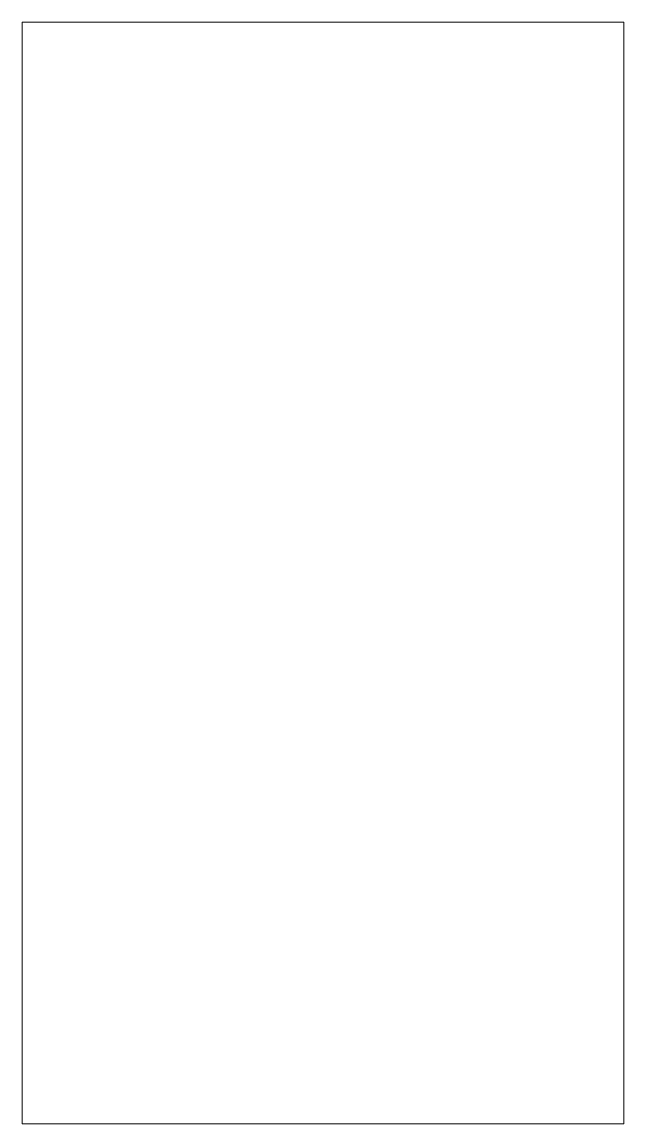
# Model space of a CAD drawing. Header units: millimetres. Extents: x 0 to 30.7, y 0 to 56.2.
import ezdxf

# ---------------------------------------------------------------- set-up
doc = ezdxf.new("R2010")
doc.units = ezdxf.units.MM
doc.layers.get('0').update_dxf_attribs({"linetype": 'CONTINUOUS', "lineweight": 0, "true_color": 0x000000})

msp = doc.modelspace()

# ---------------------------------------------------------------- linework, layer by layer
for p, q in [((30.67, 56.19), (0, 56.19)), ((0, 56.19), (0, 0)), ((30.67, 0), (30.67, 56.19)), ((0, 0), (30.67, 0))]:
    msp.add_line(p, q)

doc.saveas('drawing.dxf')
